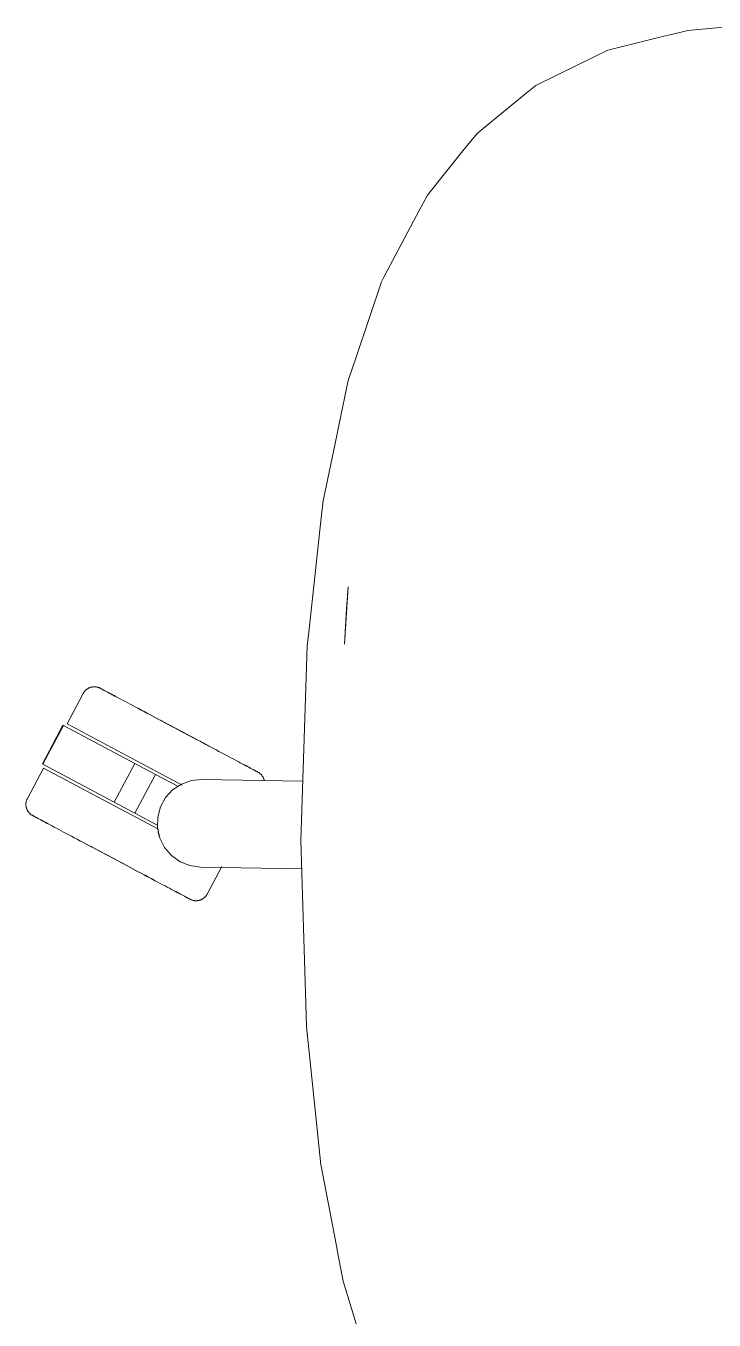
# Model space of a CAD drawing. Header units: millimetres. Extents: x 155927 to 326028, y -36033 to 97293.
# Drawn here: x 167994.7 to 168214.4, y 16814.3 to 17227.3 of the extents above; entities that cross this region are included whole.
import ezdxf

# ---------------------------------------------------------------- set-up
doc = ezdxf.new("R2010")
doc.units = ezdxf.units.MM
doc.header["$MEASUREMENT"] = 0
doc.layers.add('G-IMPT', color=8, linetype='CONTINUOUS', lineweight=9)
doc.layers.add('I-FURN', color=8, linetype='CONTINUOUS', lineweight=9)

msp = doc.modelspace()

# ---------------------------------------------------------------- linework, layer by layer
at = {"layer": 'G-IMPT'}
for p, q in [((168198.36, 17223.99), (168200.73, 17224.57)), ((168206.02, 17225.87), (168200.73, 17224.57)), ((168221.9, 17227.31), (168206.02, 17225.87)), ((168180.42, 17219.58), (168198.36, 17223.99)), ((168176.06, 17217.44), (168164.59, 17211.79)), ((168176.06, 17217.44), (168180.42, 17219.58)), ((168157.42, 17208.26), (168164.59, 17211.79)), ((168153.77, 17205.29), (168157.42, 17208.26)), ((168153.77, 17205.29), (168138.82, 17193.12)), ((168138.82, 17193.12), (168135.06, 17188.46)), ((168122.86, 17173.32), (168135.06, 17188.46)), ((168122.86, 17173.32), (168120.15, 17168.19)), ((168119.42, 17166.82), (168109.12, 17147.31)), ((168119.42, 17166.82), (168120.15, 17168.19)), ((168100.1, 17121.56), (168108.25, 17145.65)), ((168109.12, 17147.31), (168108.25, 17145.65)), ((168100.1, 17121.56), (168097.58, 17114.12)), ((168094.71, 17100.3), (168097.58, 17114.12)), ((168093.95, 17096.62), (168094.71, 17100.3)), ((168093.95, 17096.62), (168089.6, 17075.68)), ((168089.6, 17075.68), (168089.11, 17071.26)), ((168084.98, 17033.82), (168089.11, 17071.26)), ((168096.38, 17029.98), (168097.63, 17048.26)), ((168097.63, 17048.26), (168097.02, 17041.31)), ((168096.38, 17029.98), (168097.02, 17041.31)), ((168084.98, 17033.82), (168084.5, 17029.44)), ((168084.18, 17019.5), (168084.5, 17029.44)), ((168084.18, 17019.5), (168082.47, 16967.32)), ((168082.47, 16967.32), (168084.09, 16915.16)), ((168084.09, 16915.16), (168084.31, 16907.9)), ((168085.05, 16900.83), (168084.31, 16907.9)), ((168088.87, 16863.84), (168085.05, 16900.83)), ((168088.87, 16863.84), (168088.96, 16863.38)), ((168093.82, 16838), (168088.96, 16863.38)), ((168093.82, 16838), (168094.53, 16834.33)), ((168095.99, 16826.73), (168094.53, 16834.33)), ((168100.18, 16813.12), (168095.99, 16826.73))]:
    msp.add_line(p, q, dxfattribs=at)
at = {"layer": 'I-FURN'}
for p, q in [((168013.02, 17014.25), (168007.87, 17004.56)), ((168013.02, 17014.25), (168013.1, 17014.39)), ((168013.1, 17014.39), (168013.18, 17014.53)), ((168013.18, 17014.53), (168013.27, 17014.66)), ((168013.27, 17014.66), (168013.37, 17014.79)), ((168013.37, 17014.79), (168013.47, 17014.92)), ((168013.47, 17014.92), (168013.57, 17015.04)), ((168013.57, 17015.04), (168013.68, 17015.16)), ((168013.68, 17015.16), (168013.8, 17015.27)), ((168013.8, 17015.27), (168013.92, 17015.38)), ((168013.92, 17015.38), (168014.04, 17015.48)), ((168014.04, 17015.48), (168014.17, 17015.58)), ((168014.17, 17015.58), (168014.3, 17015.68)), ((168014.3, 17015.68), (168014.43, 17015.77)), ((168014.43, 17015.77), (168014.57, 17015.85)), ((168014.57, 17015.85), (168014.71, 17015.93)), ((168014.71, 17015.93), (168014.86, 17016)), ((168014.86, 17016), (168015, 17016.07)), ((168015, 17016.07), (168015.15, 17016.13)), ((168015.15, 17016.13), (168015.3, 17016.18)), ((168015.3, 17016.18), (168015.46, 17016.23)), ((168015.46, 17016.23), (168015.61, 17016.27)), ((168015.61, 17016.27), (168015.77, 17016.3)), ((168015.77, 17016.3), (168015.93, 17016.33)), ((168015.93, 17016.33), (168016.09, 17016.36)), ((168016.09, 17016.36), (168016.25, 17016.37)), ((168016.25, 17016.37), (168016.41, 17016.38)), ((168016.41, 17016.38), (168016.57, 17016.39)), ((168016.57, 17016.39), (168016.73, 17016.38)), ((168016.73, 17016.38), (168016.89, 17016.37)), ((168016.89, 17016.37), (168017.05, 17016.36)), ((168017.05, 17016.36), (168017.21, 17016.34)), ((168017.21, 17016.34), (168017.37, 17016.31)), ((168017.37, 17016.31), (168017.53, 17016.27)), ((168017.53, 17016.27), (168017.69, 17016.23)), ((168017.69, 17016.23), (168017.84, 17016.18)), ((168017.84, 17016.18), (168017.99, 17016.13)), ((168017.99, 17016.13), (168018.14, 17016.07)), ((168018.14, 17016.07), (168018.29, 17016.01)), ((168018.29, 17016.01), (168018.43, 17015.93)), ((168018.43, 17015.93), (168018.47, 17015.91)), ((168018.47, 17015.91), (168018.49, 17015.9)), ((168018.48, 17015.91), (168018.47, 17015.91)), ((168018.52, 17015.89), (168018.48, 17015.91)), ((168018.49, 17015.9), (168018.55, 17015.87)), ((168018.6, 17015.85), (168018.52, 17015.89)), ((168018.55, 17015.87), (168018.65, 17015.82)), ((168018.72, 17015.78), (168018.6, 17015.85)), ((168018.65, 17015.82), (168018.79, 17015.74)), ((168018.89, 17015.69), (168018.72, 17015.78)), ((168018.79, 17015.74), (168018.97, 17015.65)), ((168019.09, 17015.59), (168018.89, 17015.69)), ((168018.97, 17015.65), (168019.19, 17015.53)), ((168019.33, 17015.46), (168019.09, 17015.59)), ((168019.19, 17015.53), (168019.45, 17015.39)), ((168019.61, 17015.31), (168019.33, 17015.46)), ((168019.45, 17015.39), (168019.75, 17015.24)), ((168019.92, 17015.14), (168019.61, 17015.31)), ((168019.75, 17015.24), (168020.08, 17015.06)), ((168020.28, 17014.95), (168019.92, 17015.14)), ((168020.08, 17015.06), (168020.46, 17014.86)), ((168020.67, 17014.74), (168020.28, 17014.95)), ((168020.46, 17014.86), (168020.87, 17014.64)), ((168021.1, 17014.52), (168020.67, 17014.74)), ((168020.87, 17014.64), (168021.31, 17014.4)), ((168021.57, 17014.27), (168021.1, 17014.52)), ((168021.31, 17014.4), (168021.8, 17014.15)), ((168022.07, 17014), (168021.57, 17014.27)), ((168021.8, 17014.15), (168022.31, 17013.87)), ((168022.61, 17013.72), (168022.07, 17014)), ((168022.31, 17013.87), (168022.86, 17013.58)), ((168023.17, 17013.41), (168022.61, 17013.72)), ((168022.86, 17013.58), (168023.45, 17013.27)), ((168023.78, 17013.09), (168023.17, 17013.41)), ((168024.41, 17012.76), (168023.78, 17013.09)), ((168025.07, 17012.4), (168024.41, 17012.76)), ((168025.77, 17012.04), (168025.07, 17012.4)), ((168026.49, 17011.65), (168025.77, 17012.04)), ((168027.24, 17011.25), (168026.49, 17011.65)), ((168028.02, 17010.84), (168027.24, 17011.25)), ((168028.82, 17010.41), (168028.02, 17010.84)), ((168029.64, 17009.98), (168028.82, 17010.41)), ((168029.19, 17010.21), (168030.03, 17009.77)), ((168030.49, 17009.53), (168029.64, 17009.98)), ((168030.03, 17009.77), (168030.88, 17009.32)), ((168031.36, 17009.06), (168030.49, 17009.53)), ((168030.88, 17009.32), (168031.76, 17008.85)), ((168032.24, 17008.59), (168031.36, 17009.06)), ((168031.76, 17008.85), (168032.66, 17008.37)), ((168033.15, 17008.11), (168032.24, 17008.59)), ((168032.66, 17008.37), (168033.57, 17007.89)), ((168034.07, 17007.62), (168033.15, 17008.11)), ((168033.57, 17007.89), (168034.5, 17007.39)), ((168035.01, 17007.12), (168034.07, 17007.62)), ((168034.5, 17007.39), (168035.45, 17006.89)), ((168035.96, 17006.62), (168035.01, 17007.12)), ((168035.45, 17006.89), (168036.4, 17006.38)), ((168036.92, 17006.1), (168035.96, 17006.62)), ((168036.4, 17006.38), (168037.37, 17005.87)), ((168037.9, 17005.59), (168036.92, 17006.1)), ((168037.37, 17005.87), (168038.35, 17005.35)), ((168038.88, 17005.06), (168037.9, 17005.59)), ((168038.35, 17005.35), (168039.34, 17004.82)), ((168006.58, 17004.12), (168000.01, 16991.76)), ((168000.18, 16991.67), (168006.75, 17004.03)), ((168006.75, 17004.03), (168029.46, 16991.95)), ((168044.62, 16985.02), (168007.87, 17004.56)), ((168039.87, 17004.54), (168038.88, 17005.06)), ((168039.34, 17004.82), (168040.33, 17004.29)), ((168040.87, 17004.01), (168039.87, 17004.54)), ((168040.33, 17004.29), (168041.33, 17003.76)), ((168041.87, 17003.47), (168040.87, 17004.01)), ((168041.33, 17003.76), (168042.33, 17003.23)), ((168042.88, 17002.94), (168041.87, 17003.47)), ((168042.33, 17003.23), (168043.34, 17002.69)), ((168043.88, 17002.4), (168042.88, 17002.94)), ((168043.34, 17002.69), (168044.34, 17002.16)), ((168044.89, 17001.87), (168043.88, 17002.4)), ((168044.34, 17002.16), (168045.35, 17001.62)), ((168045.89, 17001.34), (168044.89, 17001.87)), ((168045.35, 17001.62), (168046.35, 17001.09)), ((168046.89, 17000.81), (168045.89, 17001.34)), ((168046.35, 17001.09), (168047.35, 17000.56)), ((168047.88, 17000.28), (168046.89, 17000.81)), ((168047.35, 17000.56), (168048.34, 17000.04)), ((168048.87, 16999.75), (168047.88, 17000.28)), ((168048.34, 17000.04), (168049.32, 16999.51)), ((168049.85, 16999.23), (168048.87, 16999.75)), ((168049.32, 16999.51), (168050.3, 16998.99)), ((168050.82, 16998.72), (168049.85, 16999.23)), ((168050.3, 16998.99), (168051.26, 16998.48)), ((168051.77, 16998.21), (168050.82, 16998.72)), ((168051.26, 16998.48), (168052.21, 16997.98)), ((168052.72, 16997.71), (168051.77, 16998.21)), ((168052.21, 16997.98), (168053.15, 16997.48)), ((168053.65, 16997.21), (168052.72, 16997.71)), ((168053.15, 16997.48), (168054.07, 16996.99)), ((168054.56, 16996.73), (168053.65, 16997.21)), ((168054.07, 16996.99), (168054.98, 16996.51)), ((168055.46, 16996.25), (168054.56, 16996.73)), ((168056.33, 16995.78), (168055.46, 16996.25)), ((168057.19, 16995.33), (168056.33, 16995.78)), ((168058.03, 16994.88), (168057.19, 16995.33)), ((168058.84, 16994.45), (168058.03, 16994.88)), ((168059.63, 16994.03), (168058.84, 16994.45)), ((168060.39, 16993.63), (168059.63, 16994.03)), ((168061.12, 16993.24), (168060.39, 16993.63)), ((168061.83, 16992.86), (168061.12, 16993.24)), ((168062.51, 16992.5), (168061.83, 16992.86)), ((168000.36, 16990.44), (167995.21, 16980.75)), ((168022.88, 16979.59), (168000.18, 16991.67)), ((168037.08, 16970.91), (168000.36, 16990.44)), ((168022.88, 16979.59), (168029.46, 16991.95)), ((168029.46, 16991.95), (168036.1, 16988.42)), ((168063.16, 16992.16), (168062.51, 16992.5)), ((168063.77, 16991.83), (168063.16, 16992.16)), ((168064.36, 16991.52), (168063.77, 16991.83)), ((168064.05, 16991.68), (168064.61, 16991.38)), ((168064.91, 16991.22), (168064.36, 16991.52)), ((168064.61, 16991.38), (168065.15, 16991.1)), ((168065.42, 16990.95), (168064.91, 16991.22)), ((168065.15, 16991.1), (168065.65, 16990.83)), ((168065.91, 16990.69), (168065.42, 16990.95)), ((168065.65, 16990.83), (168066.12, 16990.58)), ((168066.35, 16990.46), (168065.91, 16990.69)), ((168066.12, 16990.58), (168066.55, 16990.35)), ((168066.76, 16990.24), (168066.35, 16990.46)), ((168066.55, 16990.35), (168066.94, 16990.14)), ((168067.14, 16990.04), (168066.76, 16990.24)), ((168066.94, 16990.14), (168067.29, 16989.96)), ((168067.47, 16989.86), (168067.14, 16990.04)), ((168067.29, 16989.96), (168067.61, 16989.79)), ((168067.77, 16989.7), (168067.47, 16989.86)), ((168067.61, 16989.79), (168067.89, 16989.64)), ((168068.03, 16989.57), (168067.77, 16989.7)), ((168067.89, 16989.64), (168068.13, 16989.51)), ((168068.25, 16989.45), (168068.03, 16989.57)), ((168068.13, 16989.51), (168068.33, 16989.4)), ((168068.43, 16989.35), (168068.25, 16989.45)), ((168068.33, 16989.4), (168068.5, 16989.32)), ((168068.57, 16989.28), (168068.43, 16989.35)), ((168068.5, 16989.32), (168068.62, 16989.25)), ((168068.67, 16989.23), (168068.57, 16989.28)), ((168068.62, 16989.25), (168068.7, 16989.21)), ((168068.73, 16989.19), (168068.67, 16989.23)), ((168068.7, 16989.21), (168068.74, 16989.19)), ((168068.75, 16989.18), (168068.73, 16989.19)), ((168068.74, 16989.19), (168068.75, 16989.18)), ((168068.75, 16989.18), (168068.89, 16989.1)), ((168068.89, 16989.1), (168069.03, 16989.02)), ((168069.03, 16989.02), (168069.16, 16988.93)), ((168069.16, 16988.93), (168069.29, 16988.84)), ((168069.29, 16988.84), (168069.42, 16988.74)), ((168069.42, 16988.74), (168069.54, 16988.63)), ((168069.54, 16988.63), (168069.66, 16988.52)), ((168029.53, 16976.06), (168036.1, 16988.42)), ((168036.1, 16988.42), (168043.24, 16984.62)), ((168041.56, 16983.48), (168044.37, 16985.35)), ((168044.37, 16985.35), (168047.55, 16986.49)), ((168047.55, 16986.49), (168050.9, 16986.84)), ((168050.9, 16986.84), (168083.09, 16986.28)), ((168069.66, 16988.52), (168069.77, 16988.41)), ((168069.77, 16988.41), (168069.88, 16988.29)), ((168069.88, 16988.29), (168069.98, 16988.17)), ((168069.98, 16988.17), (168070.08, 16988.04)), ((168070.08, 16988.04), (168070.18, 16987.91)), ((168070.18, 16987.91), (168070.26, 16987.77)), ((168070.26, 16987.77), (168070.35, 16987.63)), ((168070.35, 16987.63), (168070.43, 16987.49)), ((168070.43, 16987.49), (168070.5, 16987.35)), ((168070.5, 16987.35), (168070.56, 16987.2)), ((168070.56, 16987.2), (168070.62, 16987.05)), ((168070.62, 16987.05), (168070.68, 16986.9)), ((168070.68, 16986.9), (168070.73, 16986.75)), ((168070.73, 16986.75), (168070.77, 16986.59)), ((168070.77, 16986.59), (168070.8, 16986.43)), ((167994.99, 16980.27), (167995.05, 16980.42)), ((167995.05, 16980.42), (167995.12, 16980.57)), ((167995.12, 16980.57), (167995.19, 16980.71)), ((167995.19, 16980.71), (167995.21, 16980.75)), ((168037.66, 16978.04), (168039.28, 16981)), ((168039.28, 16981), (168041.56, 16983.48)), ((167994.74, 16979.01), (167994.75, 16979.17)), ((167994.74, 16978.85), (167994.74, 16979.01)), ((167994.74, 16978.69), (167994.74, 16978.85)), ((167994.75, 16978.53), (167994.74, 16978.69)), ((167994.75, 16979.17), (167994.77, 16979.33)), ((167994.77, 16978.37), (167994.75, 16978.53)), ((167994.77, 16979.33), (167994.79, 16979.49)), ((167994.79, 16978.21), (167994.77, 16978.37)), ((167994.79, 16979.49), (167994.82, 16979.65)), ((167994.82, 16978.05), (167994.79, 16978.21)), ((167994.82, 16979.65), (167994.85, 16979.81)), ((167994.86, 16977.89), (167994.82, 16978.05)), ((167994.85, 16979.81), (167994.89, 16979.96)), ((167994.9, 16977.74), (167994.86, 16977.89)), ((167994.89, 16979.96), (167994.94, 16980.12)), ((167994.95, 16977.58), (167994.9, 16977.74)), ((167994.94, 16980.12), (167994.99, 16980.27)), ((167995, 16977.43), (167994.95, 16977.58)), ((167995.06, 16977.28), (167995, 16977.43)), ((167995.13, 16977.13), (167995.06, 16977.28)), ((167995.2, 16976.99), (167995.13, 16977.13)), ((167995.28, 16976.85), (167995.2, 16976.99)), ((167995.36, 16976.71), (167995.28, 16976.85)), ((167995.45, 16976.58), (167995.36, 16976.71)), ((167995.54, 16976.44), (167995.45, 16976.58)), ((167995.64, 16976.32), (167995.54, 16976.44)), ((167995.74, 16976.19), (167995.64, 16976.32)), ((168029.53, 16976.06), (168022.88, 16979.59)), ((168036.8, 16974.78), (168037.66, 16978.04)), ((167995.85, 16976.08), (167995.74, 16976.19)), ((167995.97, 16975.96), (167995.85, 16976.08)), ((167996.09, 16975.85), (167995.97, 16975.96)), ((167996.21, 16975.75), (167996.09, 16975.85)), ((167996.33, 16975.65), (167996.21, 16975.75)), ((167996.46, 16975.55), (167996.33, 16975.65)), ((167996.6, 16975.46), (167996.46, 16975.55)), ((167996.74, 16975.38), (167996.6, 16975.46)), ((167996.88, 16975.3), (167996.74, 16975.38)), ((167996.92, 16975.27), (167996.88, 16975.3)), ((167996.88, 16975.3), (167996.88, 16975.3)), ((167996.88, 16975.3), (167996.9, 16975.29)), ((167996.9, 16975.29), (167996.96, 16975.26)), ((167997.01, 16975.23), (167996.92, 16975.27)), ((167996.96, 16975.26), (167997.06, 16975.2)), ((167997.13, 16975.17), (167997.01, 16975.23)), ((167997.06, 16975.2), (167997.2, 16975.13)), ((167997.29, 16975.08), (167997.13, 16975.17)), ((167997.2, 16975.13), (167997.38, 16975.03)), ((167997.49, 16974.97), (167997.29, 16975.08)), ((167997.38, 16975.03), (167997.6, 16974.92)), ((167997.73, 16974.84), (167997.49, 16974.97)), ((167997.6, 16974.92), (167997.86, 16974.78)), ((167998.01, 16974.7), (167997.73, 16974.84)), ((167997.86, 16974.78), (167998.15, 16974.62)), ((167998.33, 16974.53), (167998.01, 16974.7)), ((167998.15, 16974.62), (167998.49, 16974.44)), ((167998.68, 16974.34), (167998.33, 16974.53)), ((167998.49, 16974.44), (167998.86, 16974.24)), ((167999.08, 16974.13), (167998.68, 16974.34)), ((167998.86, 16974.24), (167999.27, 16974.03)), ((167999.51, 16973.9), (167999.08, 16974.13)), ((167999.27, 16974.03), (167999.72, 16973.79)), ((167999.97, 16973.65), (167999.51, 16973.9)), ((167999.72, 16973.79), (168000.2, 16973.53)), ((168000.47, 16973.39), (167999.97, 16973.65)), ((168000.2, 16973.53), (168000.72, 16973.26)), ((168001.01, 16973.1), (168000.47, 16973.39)), ((168000.72, 16973.26), (168001.27, 16972.96)), ((168001.58, 16972.8), (168001.01, 16973.1)), ((168001.27, 16972.96), (168001.85, 16972.65)), ((168001.85, 16972.65), (168002.47, 16972.33)), ((168002.47, 16972.33), (168003.12, 16971.98)), ((168036.67, 16972.26), (168029.53, 16976.06)), ((168036.74, 16971.4), (168036.8, 16974.78)), ((168003.12, 16971.98), (168003.79, 16971.62)), ((168003.79, 16971.62), (168004.5, 16971.25)), ((168004.5, 16971.25), (168005.24, 16970.85)), ((168005.24, 16970.85), (168006, 16970.45)), ((168006, 16970.45), (168006.79, 16970.03)), ((168006.79, 16970.03), (168007.6, 16969.6)), ((168007.6, 16969.6), (168008.43, 16969.15)), ((168008.43, 16969.15), (168009.29, 16968.7)), ((168009.29, 16968.7), (168010.17, 16968.23)), ((168010.17, 16968.23), (168011.06, 16967.76)), ((168011.55, 16967.5), (168010.65, 16967.98)), ((168037.49, 16968.12), (168036.74, 16971.4)), ((168039.01, 16965.1), (168037.49, 16968.12)), ((168011.06, 16967.76), (168011.98, 16967.27)), ((168012.48, 16967.01), (168011.55, 16967.5)), ((168011.98, 16967.27), (168012.91, 16966.78)), ((168013.41, 16966.51), (168012.48, 16967.01)), ((168012.91, 16966.78), (168013.85, 16966.27)), ((168014.36, 16966), (168013.41, 16966.51)), ((168013.85, 16966.27), (168014.81, 16965.77)), ((168015.33, 16965.49), (168014.36, 16966)), ((168014.81, 16965.77), (168015.78, 16965.25)), ((168016.3, 16964.97), (168015.33, 16965.49)), ((168015.78, 16965.25), (168016.75, 16964.73)), ((168017.29, 16964.45), (168016.3, 16964.97)), ((168016.75, 16964.73), (168017.74, 16964.21)), ((168018.28, 16963.92), (168017.29, 16964.45)), ((168017.74, 16964.21), (168018.74, 16963.68)), ((168019.27, 16963.39), (168018.28, 16963.92)), ((168041.2, 16962.54), (168039.01, 16965.1)), ((168018.74, 16963.68), (168019.73, 16963.15)), ((168020.28, 16962.86), (168019.27, 16963.39)), ((168019.73, 16963.15), (168020.74, 16962.61)), ((168021.28, 16962.32), (168020.28, 16962.86)), ((168020.74, 16962.61), (168021.74, 16962.08)), ((168022.29, 16961.79), (168021.28, 16962.32)), ((168021.74, 16962.08), (168022.75, 16961.54)), ((168023.29, 16961.25), (168022.29, 16961.79)), ((168022.75, 16961.54), (168023.75, 16961.01)), ((168024.29, 16960.72), (168023.29, 16961.25)), ((168023.75, 16961.01), (168024.75, 16960.48)), ((168025.29, 16960.19), (168024.29, 16960.72)), ((168024.75, 16960.48), (168025.75, 16959.95)), ((168026.29, 16959.66), (168025.29, 16960.19)), ((168025.75, 16959.95), (168026.74, 16959.42)), ((168043.94, 16960.57), (168041.2, 16962.54)), ((168047.07, 16959.32), (168043.94, 16960.57)), ((168027.27, 16959.14), (168026.29, 16959.66)), ((168026.74, 16959.42), (168027.73, 16958.9)), ((168028.25, 16958.62), (168027.27, 16959.14)), ((168027.73, 16958.9), (168028.7, 16958.38)), ((168029.22, 16958.1), (168028.25, 16958.62)), ((168028.7, 16958.38), (168029.66, 16957.87)), ((168030.18, 16957.59), (168029.22, 16958.1)), ((168029.66, 16957.87), (168030.61, 16957.36)), ((168031.12, 16957.09), (168030.18, 16957.59)), ((168030.61, 16957.36), (168031.55, 16956.86)), ((168032.05, 16956.6), (168031.12, 16957.09)), ((168031.55, 16956.86), (168032.47, 16956.37)), ((168032.97, 16956.11), (168032.05, 16956.6)), ((168032.47, 16956.37), (168033.38, 16955.89)), ((168033.86, 16955.63), (168032.97, 16956.11)), ((168033.38, 16955.89), (168034.27, 16955.42)), ((168034.74, 16955.17), (168033.86, 16955.63)), ((168050.41, 16958.86), (168047.07, 16959.32)), ((168082.75, 16958.29), (168050.41, 16958.86)), ((168052.6, 16950.23), (168057.3, 16959.08)), ((168034.27, 16955.42), (168035.14, 16954.96)), ((168035.6, 16954.71), (168034.74, 16955.17)), ((168035.14, 16954.96), (168035.98, 16954.51)), ((168036.43, 16954.27), (168035.6, 16954.71)), ((168035.98, 16954.51), (168036.81, 16954.07)), ((168036.81, 16954.07), (168037.61, 16953.64)), ((168037.61, 16953.64), (168038.38, 16953.23)), ((168038.38, 16953.23), (168039.13, 16952.83)), ((168039.13, 16952.83), (168039.86, 16952.45)), ((168039.86, 16952.45), (168040.55, 16952.08)), ((168040.55, 16952.08), (168041.21, 16951.72)), ((168041.21, 16951.72), (168041.85, 16951.39)), ((168041.85, 16951.39), (168042.45, 16951.07)), ((168042.76, 16950.9), (168042.18, 16951.21)), ((168042.45, 16951.07), (168043.02, 16950.77)), ((168043.31, 16950.61), (168042.76, 16950.9)), ((168043.02, 16950.77), (168043.55, 16950.48)), ((168043.83, 16950.33), (168043.31, 16950.61)), ((168043.55, 16950.48), (168044.05, 16950.21)), ((168044.31, 16950.08), (168043.83, 16950.33)), ((168044.05, 16950.21), (168044.52, 16949.97)), ((168044.76, 16949.84), (168044.31, 16950.08)), ((168044.52, 16949.97), (168044.95, 16949.74)), ((168045.17, 16949.62), (168044.76, 16949.84)), ((168044.95, 16949.74), (168045.34, 16949.53)), ((168045.54, 16949.42), (168045.17, 16949.62)), ((168045.34, 16949.53), (168045.7, 16949.34)), ((168045.88, 16949.25), (168045.54, 16949.42)), ((168045.7, 16949.34), (168046.02, 16949.17)), ((168046.17, 16949.09), (168045.88, 16949.25)), ((168046.02, 16949.17), (168046.3, 16949.02)), ((168046.43, 16948.95), (168046.17, 16949.09)), ((168046.3, 16949.02), (168046.54, 16948.89)), ((168046.65, 16948.83), (168046.43, 16948.95)), ((168046.54, 16948.89), (168046.74, 16948.79)), ((168046.83, 16948.74), (168046.65, 16948.83)), ((168046.74, 16948.79), (168046.9, 16948.7)), ((168046.97, 16948.66), (168046.83, 16948.74)), ((168046.9, 16948.7), (168047.02, 16948.64)), ((168047.07, 16948.61), (168046.97, 16948.66)), ((168047.02, 16948.64), (168047.1, 16948.59)), ((168047.13, 16948.58), (168047.07, 16948.61)), ((168047.1, 16948.59), (168047.15, 16948.57)), ((168047.15, 16948.57), (168047.13, 16948.58)), ((168047.19, 16948.55), (168047.15, 16948.57)), ((168047.15, 16948.57), (168047.15, 16948.57)), ((168047.33, 16948.48), (168047.19, 16948.55)), ((168047.48, 16948.41), (168047.33, 16948.48)), ((168047.63, 16948.35), (168047.48, 16948.41)), ((168047.78, 16948.3), (168047.63, 16948.35)), ((168047.94, 16948.25), (168047.78, 16948.3)), ((168048.09, 16948.21), (168047.94, 16948.25)), ((168048.25, 16948.17), (168048.09, 16948.21)), ((168048.41, 16948.15), (168048.25, 16948.17)), ((168048.57, 16948.12), (168048.41, 16948.15)), ((168048.73, 16948.11), (168048.57, 16948.12)), ((168048.89, 16948.1), (168048.73, 16948.11)), ((168049.05, 16948.1), (168048.89, 16948.1)), ((168049.21, 16948.1), (168049.05, 16948.1)), ((168049.37, 16948.11), (168049.21, 16948.1)), ((168049.53, 16948.13), (168049.37, 16948.11)), ((168049.69, 16948.15), (168049.53, 16948.13)), ((168049.85, 16948.18), (168049.69, 16948.15)), ((168050.01, 16948.21), (168049.85, 16948.18)), ((168050.17, 16948.26), (168050.01, 16948.21)), ((168050.32, 16948.3), (168050.17, 16948.26)), ((168050.47, 16948.36), (168050.32, 16948.3)), ((168050.62, 16948.42), (168050.47, 16948.36)), ((168050.77, 16948.48), (168050.62, 16948.42)), ((168050.91, 16948.56), (168050.77, 16948.48)), ((168051.05, 16948.63), (168050.91, 16948.56)), ((168051.19, 16948.72), (168051.05, 16948.63)), ((168051.33, 16948.8), (168051.19, 16948.72)), ((168051.46, 16948.9), (168051.33, 16948.8)), ((168051.58, 16949), (168051.46, 16948.9)), ((168051.71, 16949.1), (168051.58, 16949)), ((168051.83, 16949.21), (168051.71, 16949.1)), ((168051.94, 16949.32), (168051.83, 16949.21)), ((168052.05, 16949.44), (168051.94, 16949.32)), ((168052.15, 16949.56), (168052.05, 16949.44)), ((168052.25, 16949.69), (168052.15, 16949.56)), ((168052.35, 16949.82), (168052.25, 16949.69)), ((168052.44, 16949.96), (168052.35, 16949.82)), ((168052.52, 16950.09), (168052.44, 16949.96)), ((168052.6, 16950.23), (168052.52, 16950.09))]:
    msp.add_line(p, q, dxfattribs=at)
msp.add_arc((168050.47, 16972.85), 13.81, 192.3473, 197.336, dxfattribs=at)
msp.add_open_spline([(168037.15, 16969.21), (168037.03, 16969.63), (168036.96, 16970.06), (168036.9, 16970.5)], degree=3, dxfattribs=at)

doc.saveas('drawing.dxf')
